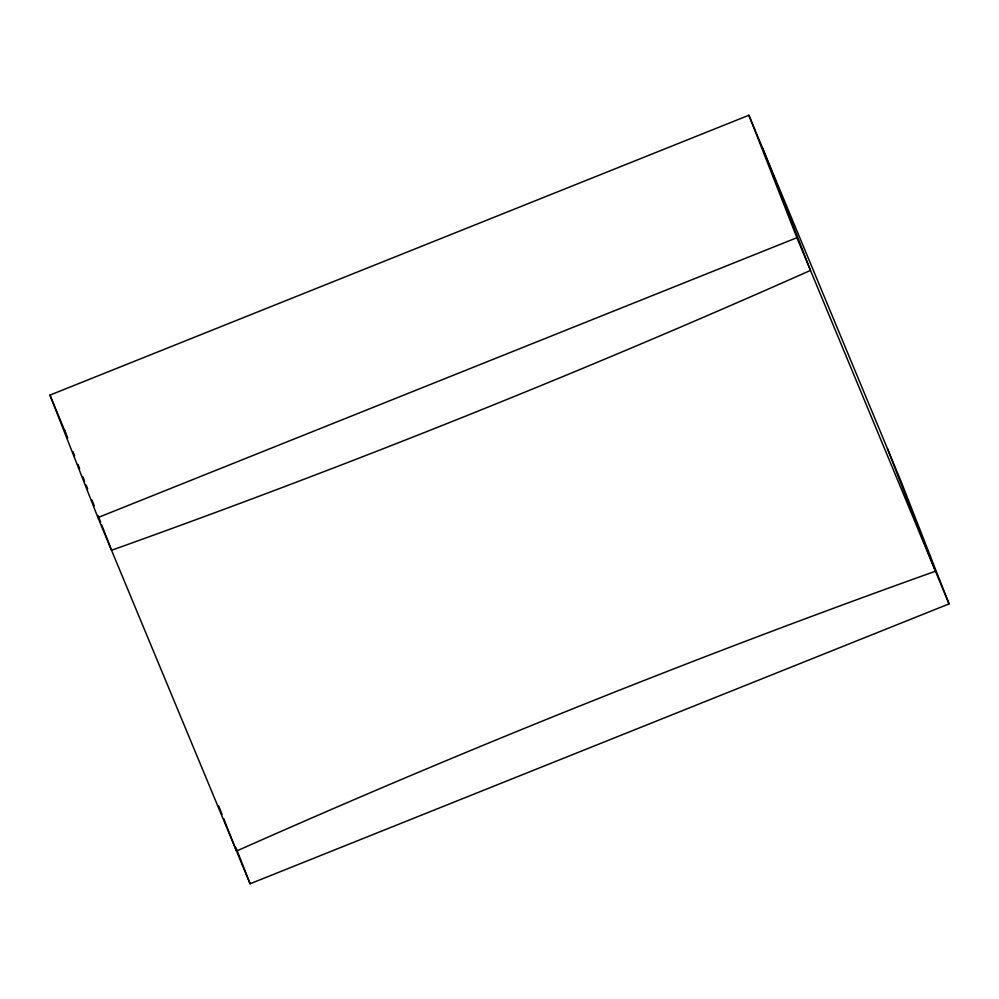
<?xml version="1.0" encoding="UTF-8"?>
<svg xmlns="http://www.w3.org/2000/svg" width="999" height="999" viewBox="0 0 999 999"><rect width="100%" height="100%" fill="white"/><g stroke="black" fill="none" stroke-linecap="round" stroke-linejoin="round"><path stroke-width="1.5" d="M49.95 395.104L748.9 115.235L901.061 481.431L949.05 603.896L250.1 883.765L97.939 517.569L49.95 395.104L63.536 427.797M97.939 517.569L796.902 237.712L949.05 603.896M64.136 429.233L67.72 437.874M748.9 115.235L796.902 237.712M235.976 847.739L250.1 883.765M887.474 448.726A294.118 2.872 68.2 0 0 935.464 571.203A6029.365 3628.568 -21.4 0 0 236.513 851.061A294.118 2.872 68.2 0 1 227.635 828.633M762.487 147.939A294.118 2.872 68.2 0 1 810.489 270.404A6029.365 3628.568 -21.4 0 1 111.526 550.274A294.118 2.872 68.2 0 0 105.719 535.227M64.061 429.145A294.118 2.872 68.2 0 1 65.659 433.154M72.915 451.523A294.118 2.872 68.2 0 1 74.625 455.856M78.009 464.41A294.118 2.872 68.2 0 1 79.67 468.631M82.929 476.935A294.118 2.872 68.2 0 1 84.54 481.019M86.126 485.052A294.118 2.872 68.2 0 1 87.687 489.035M91.97 499.975A294.118 2.872 68.2 0 1 94.231 505.731M98.039 515.496A294.118 2.872 68.2 0 1 100.662 522.227M101.686 524.862A294.118 2.872 68.2 0 1 105.157 533.791M227.123 827.334A294.118 2.872 68.2 0 1 223.726 818.705M222.04 814.447A294.118 2.872 68.2 0 1 218.744 806.056"/></g></svg>
